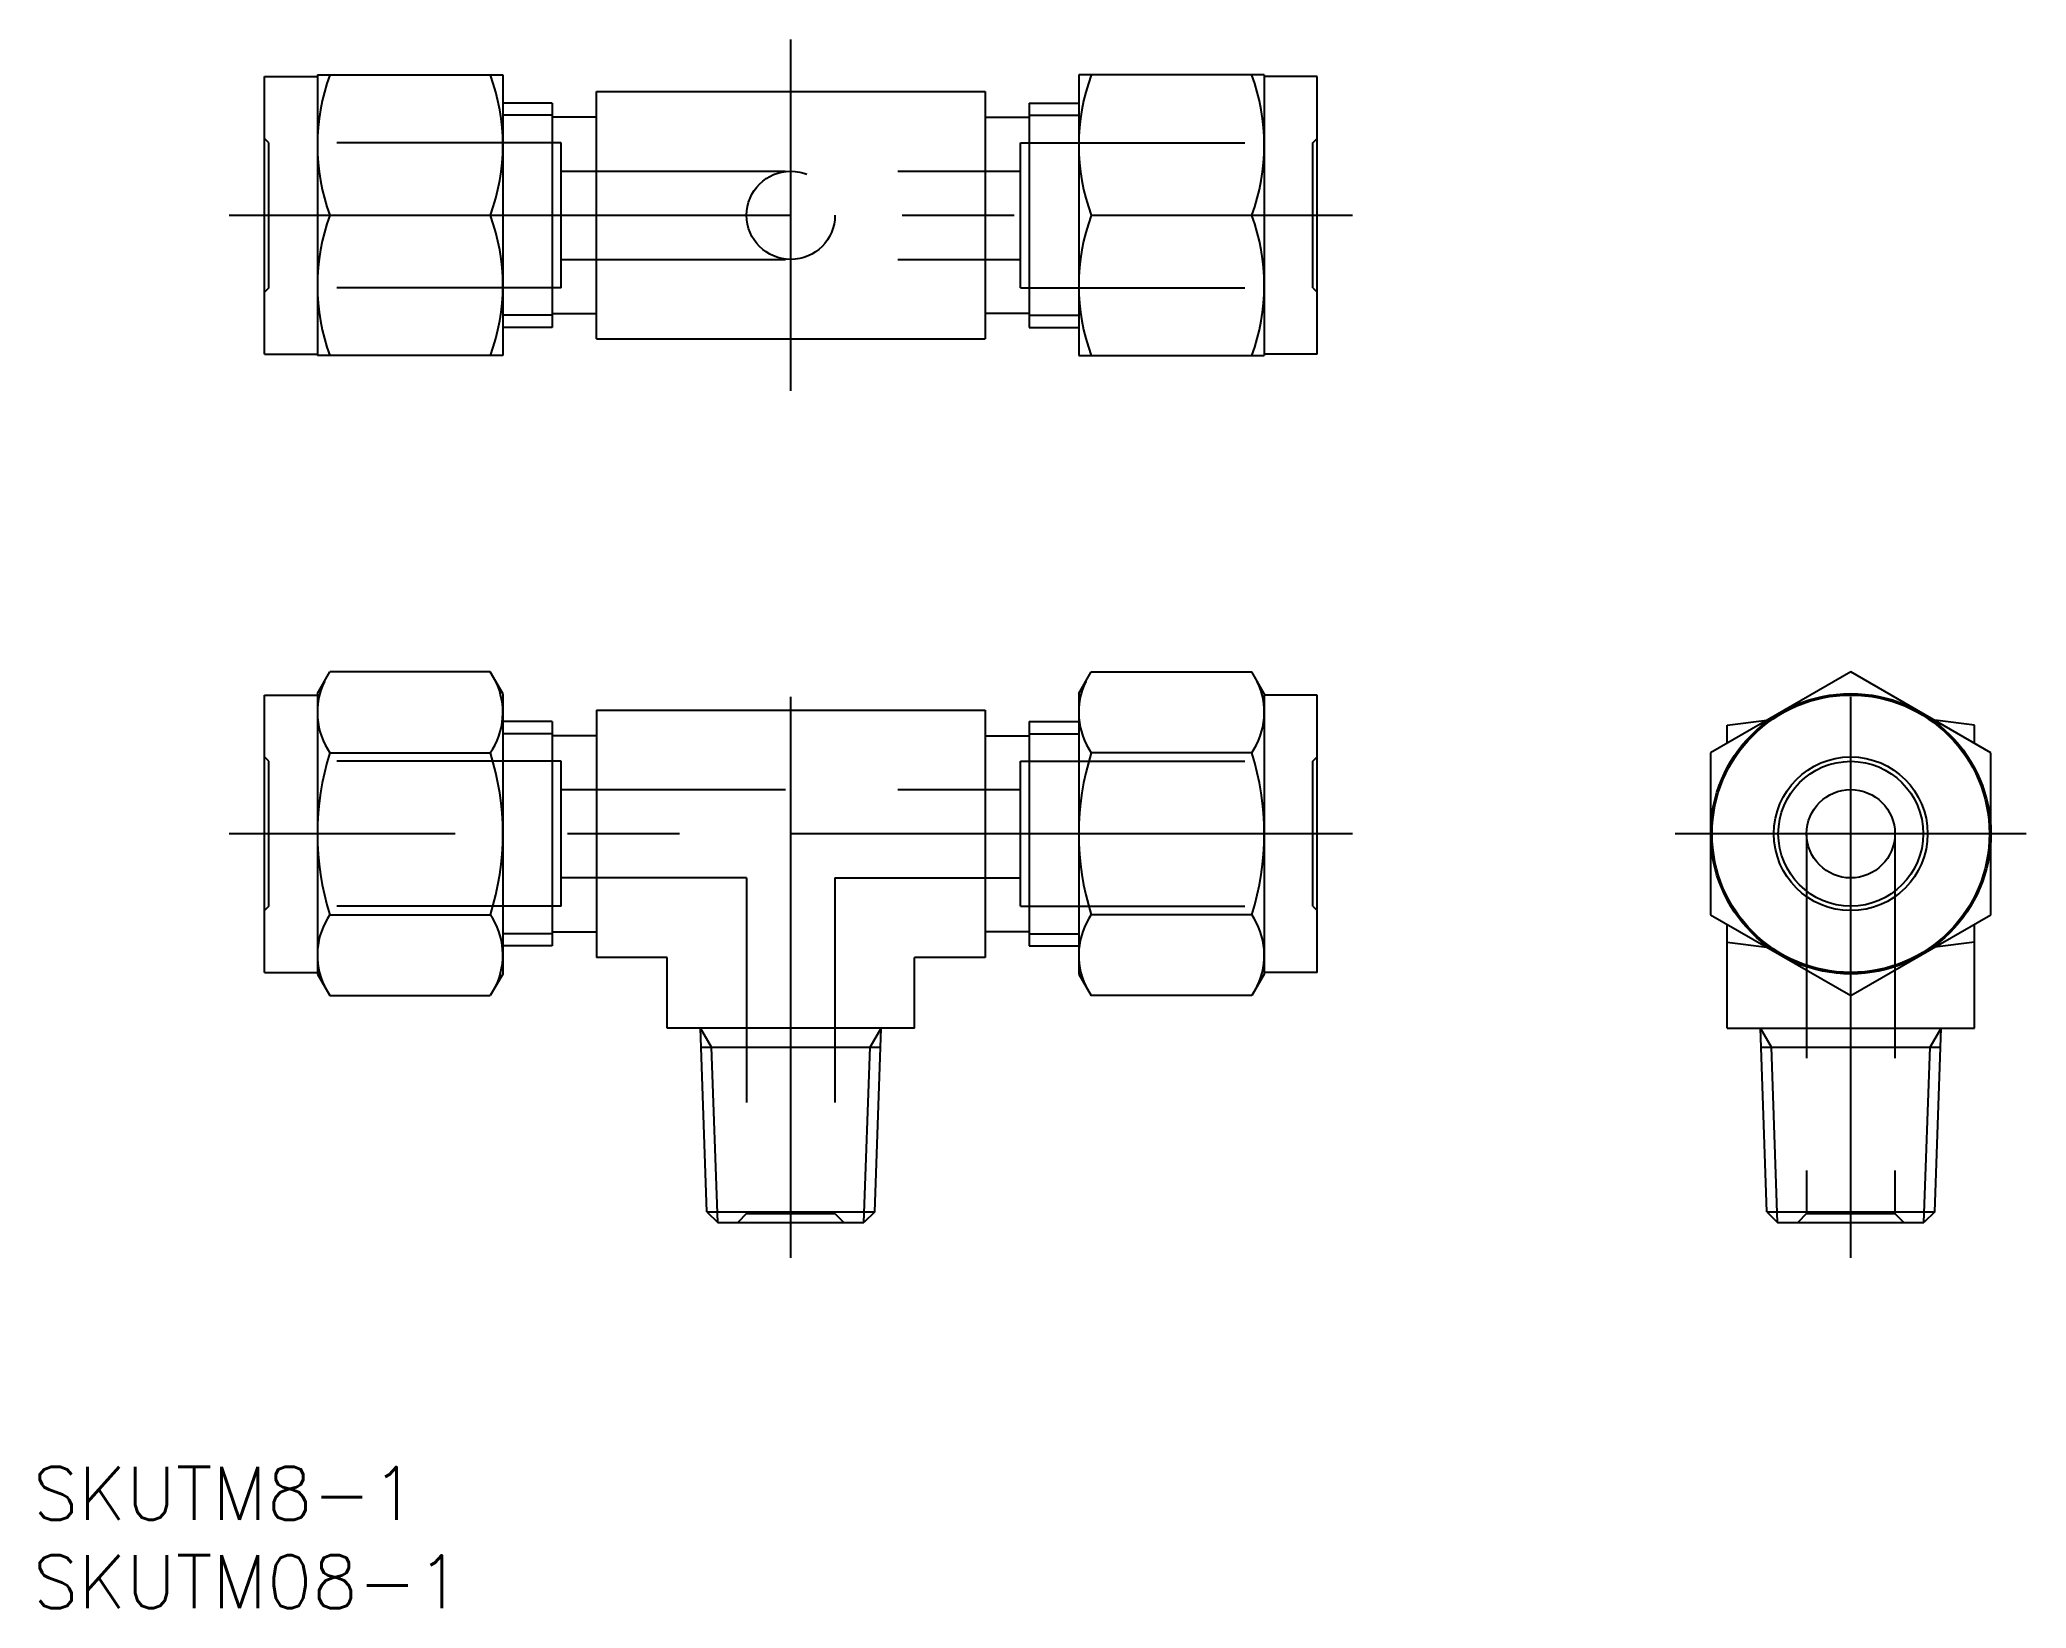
# Model space of a CAD drawing. Extents: x -43 to 70, y -44 to 45.
import ezdxf

# ---------------------------------------------------------------- set-up
doc = ezdxf.new("R2010")
doc.units = 0
doc.linetypes.add('CENTER', pattern=[50.8, 31.75, -6.35, 6.35, -6.35])
doc.linetypes.add('DASHED', pattern=[19.05, 12.7, -6.35])
doc.layers.get('0').update_dxf_attribs({"linetype": 'CONTINUOUS'})
doc.layers.add('CENTER', color=1, linetype='CONTINUOUS')
doc.styles.get("Standard").update_dxf_attribs({"font": 'txt.shx', "height": 3, "bigfont": 'bigfont.shx'})

msp = doc.modelspace()

# ---------------------------------------------------------------- linework, layer by layer
at = {"color": 7, "linetype": 'CONTINUOUS'}
for p, q in [((-29.8, 27.15), (-29.8, 42.85)), ((-29.8, 42.85), (-26.8, 42.85)), ((-26.8, 42.94), (-16.3, 42.94)), ((-26.8, 42.94), (-26.8, 27.06)), ((-16.3, 42.94), (-16.3, 27.06)), ((16.3, 42.94), (16.3, 27.06)), ((26.8, 42.94), (16.3, 42.94)), ((26.8, 42.94), (26.8, 27.06)), ((29.8, 42.85), (26.8, 42.85)), ((29.8, 27.15), (29.8, 42.85)), ((-11, 42), (11, 42)), ((-11, 28), (-11, 42)), ((11, 42), (11, 28)), ((-13.5, 41.35), (-16.3, 41.35)), ((-13.5, 41.35), (-13.5, 28.65)), ((-11, 40.55), (-13.5, 40.55)), ((11, 40.55), (13.5, 40.55)), ((13.5, 41.35), (13.5, 28.65)), ((13.5, 41.35), (16.3, 41.35)), ((-26.09, 35), (-17.01, 35)), ((17.01, 35), (26.09, 35)), ((-13.5, 29.45), (-11, 29.45)), ((13.5, 29.45), (11, 29.45)), ((-13.5, 28.65), (-16.3, 28.65)), ((13.5, 28.65), (16.3, 28.65)), ((-29.8, 27.15), (-26.8, 27.15)), ((-16.3, 27.06), (-26.8, 27.06)), ((-11, 28), (11, 28)), ((16.3, 27.06), (26.8, 27.06)), ((29.8, 27.15), (26.8, 27.15)), ((-26.8, 7.94), (-26.09, 9.16)), ((-17.01, 9.16), (-26.09, 9.16)), ((-16.3, 7.94), (-17.01, 9.16)), ((16.3, 7.94), (17.01, 9.16)), ((17.01, 9.16), (26.09, 9.16)), ((26.8, 7.94), (26.09, 9.16)), ((60, 9.16), (52.06, 4.58)), ((67.93, 4.58), (60, 9.16)), ((-26.8, 7.94), (-26.8, -7.94)), ((-16.3, 7.94), (-16.3, -7.94)), ((16.3, 7.94), (16.3, -7.94)), ((26.8, 7.94), (26.8, -7.94)), ((-29.8, -7.85), (-29.8, 7.85)), ((-29.8, 7.85), (-26.8, 7.85)), ((-11, 7), (-11, -7)), ((-11, 7), (11, 7)), ((11, 7), (11, -7)), ((29.8, 7.85), (26.8, 7.85)), ((29.8, -7.85), (29.8, 7.85)), ((-13.5, 6.35), (-16.3, 6.35)), ((-13.5, 6.35), (-13.5, -6.35)), ((13.5, 6.35), (13.5, -6.35)), ((13.5, 6.35), (16.3, 6.35)), ((53, 6.14), (55.24, 6.42)), ((53, 5.12), (53, 6.14)), ((67, 6.14), (64.76, 6.42)), ((67, 5.12), (67, 6.14)), ((-26.09, 4.58), (-17.01, 4.58)), ((-11, 5.55), (-13.5, 5.55)), ((11, 5.55), (13.5, 5.55)), ((26.09, 4.58), (17.01, 4.58)), ((52.06, 4.58), (52.06, -4.58)), ((67.93, -4.58), (67.93, 4.58)), ((-26.09, -4.58), (-17.01, -4.58)), ((-13.5, -5.55), (-11, -5.55)), ((13.5, -5.55), (11, -5.55)), ((26.09, -4.58), (17.01, -4.58)), ((52.06, -4.58), (60, -9.16)), ((53, -11), (53, -5.12)), ((60, -9.16), (67.93, -4.58)), ((67, -11), (67, -5.12)), ((-13.5, -6.35), (-16.3, -6.35)), ((13.5, -6.35), (16.3, -6.35)), ((53, -6.14), (55.24, -6.42)), ((67, -6.14), (64.76, -6.42)), ((-29.8, -7.85), (-26.8, -7.85)), ((-7, -7), (-11, -7)), ((-7, -11), (-7, -7)), ((11, -7), (7, -7)), ((7, -11), (7, -7)), ((29.8, -7.85), (26.8, -7.85)), ((-26.8, -7.94), (-26.09, -9.16)), ((-16.3, -7.94), (-17.01, -9.16)), ((16.3, -7.94), (17.01, -9.16)), ((26.8, -7.94), (26.09, -9.16)), ((-26.09, -9.16), (-17.01, -9.16)), ((26.09, -9.16), (17.01, -9.16)), ((7, -11), (-7, -11)), ((-4.75, -21.4), (-5.11, -11)), ((4.75, -21.4), (5.11, -11)), ((53, -11), (67, -11)), ((55.25, -21.4), (54.89, -11)), ((64.75, -21.4), (65.11, -11)), ((-5.07, -12.07), (5.07, -12.07)), ((54.93, -12.07), (65.07, -12.07)), ((-4.75, -21.4), (4.75, -21.4)), ((-4.75, -21.4), (-4.14, -22)), ((-4.14, -22), (4.14, -22)), ((4.75, -21.4), (4.14, -22)), ((55.25, -21.4), (64.75, -21.4)), ((55.25, -21.4), (55.86, -22)), ((55.86, -22), (64.14, -22)), ((64.75, -21.4), (64.14, -22))]:
    msp.add_line(p, q, dxfattribs=at)
at = {"color": 3, "linetype": 'CONTINUOUS'}
for p, q in [((-13.5, 40.66), (-16.3, 40.66)), ((13.5, 40.66), (16.3, 40.66)), ((-13.5, 29.34), (-16.3, 29.34)), ((13.5, 29.34), (16.3, 29.34)), ((-13.5, 5.66), (-16.3, 5.66)), ((13.5, 5.66), (16.3, 5.66)), ((-13.5, -5.66), (-16.3, -5.66)), ((13.5, -5.66), (16.3, -5.66)), ((-4.49, -12.07), (-5.11, -11)), ((4.49, -12.07), (5.11, -11)), ((55.51, -12.07), (54.89, -11)), ((64.49, -12.07), (65.11, -11)), ((-4.14, -22), (-4.49, -12.07)), ((4.14, -22), (4.49, -12.07)), ((55.86, -22), (55.51, -12.07)), ((64.14, -22), (64.49, -12.07))]:
    msp.add_line(p, q, dxfattribs=at)
at = {"color": 3, "linetype": 'DASHED'}
for p, q in [((-29.55, 39.1), (-29.8, 39.35)), ((-13, 39.1), (-29.55, 39.1)), ((-29.55, 30.9), (-29.55, 39.1)), ((-13, 30.9), (-13, 39.1)), ((13, 39.1), (29.55, 39.1)), ((13, 30.9), (13, 39.1)), ((29.55, 39.1), (29.8, 39.35)), ((29.55, 30.9), (29.55, 39.1)), ((-13, 37.5), (13, 37.5)), ((-13, 32.5), (13, 32.5)), ((-29.55, 30.9), (-29.8, 30.65)), ((-13, 30.9), (-29.55, 30.9)), ((13, 30.9), (29.55, 30.9)), ((29.55, 30.9), (29.8, 30.65)), ((-29.55, 4.1), (-29.8, 4.35)), ((-13, 4.1), (-29.55, 4.1)), ((-29.55, -4.1), (-29.55, 4.1)), ((-13, -4.1), (-13, 4.1)), ((13, 4.1), (29.55, 4.1)), ((13, -4.1), (13, 4.1)), ((29.55, 4.1), (29.8, 4.35)), ((29.55, -4.1), (29.55, 4.1)), ((-13, 2.5), (13, 2.5)), ((57.5, 0), (57.5, -21.5)), ((62.5, 0), (62.5, -21.5)), ((-2.5, -2.5), (-13, -2.5)), ((-2.5, -2.5), (-2.5, -21.5)), ((2.5, -2.5), (2.5, -21.5)), ((2.5, -2.5), (13, -2.5)), ((-29.55, -4.1), (-29.8, -4.35)), ((-13, -4.1), (-29.55, -4.1)), ((13, -4.1), (29.55, -4.1)), ((29.55, -4.1), (29.8, -4.35)), ((-2.5, -21.5), (-3, -22)), ((-2.5, -21.5), (2.5, -21.5)), ((2.5, -21.5), (3, -22)), ((57.5, -21.5), (57, -22)), ((57.5, -21.5), (62.5, -21.5)), ((62.5, -21.5), (63, -22))]:
    msp.add_line(p, q, dxfattribs=at)
msp.add_circle((0, 35), 2.5, dxfattribs=at)
at = {"color": 7, "linetype": 'CONTINUOUS'}
for radius in [7.93, 7.85, 4.35, 4.1, 2.5]:
    msp.add_circle((60, 0), radius, dxfattribs=at)
for centre, radius, start, end in [((-15.34, 38.97), 11.46, 159.7438, 200.2562), ((-27.76, 38.97), 11.46, 339.7438, 20.2562), ((27.76, 38.97), 11.46, 159.7438, 200.2562), ((15.34, 38.97), 11.46, 339.7438, 20.2562), ((-15.34, 31.03), 11.46, 159.7438, 200.2562), ((-27.76, 31.03), 11.46, 339.7438, 20.2562), ((27.76, 31.03), 11.46, 159.7438, 200.2562), ((15.34, 31.03), 11.46, 339.7438, 20.2562), ((-22.74, 6.87), 4.06, 154.3842, 214.3842), ((-20.36, 6.87), 4.06, 325.6158, 25.6158), ((20.36, 6.87), 4.06, 154.3842, 214.3842), ((22.74, 6.87), 4.06, 325.6158, 25.6158), ((-11.64, 0), 15.16, 162.412, 197.588), ((-31.46, 0), 15.16, 342.412, 17.588), ((31.46, 0), 15.16, 162.412, 197.588), ((11.64, 0), 15.16, 342.412, 17.588), ((-22.74, -6.87), 4.06, 145.6158, 205.6158), ((-20.36, -6.87), 4.06, 334.3842, 34.3842), ((20.36, -6.87), 4.06, 145.6158, 205.6158), ((22.74, -6.87), 4.06, 334.3842, 34.3842)]:
    msp.add_arc(centre, radius, start, end, dxfattribs=at)
at = {"layer": 'CENTER', "color": 1, "linetype": 'CENTER'}
for p, q in [((0, 25.06), (0, 44.94)), ((-31.8, 35), (31.8, 35)), ((0, -24), (0, 11.16)), ((60, -24), (60, 11.16)), ((31.8, 0), (-31.8, 0)), ((69.93, 0), (50.06, 0))]:
    msp.add_line(p, q, dxfattribs=at)

# ---------------------------------------------------------------- texts
at = {"color": 7, "linetype": 'CONTINUOUS'}
for s, p in [('SKUTM8-1', (-42.9, -38.83)), ('SKUTM08-1', (-42.9, -43.83))]:
    msp.add_text(s, height=3, dxfattribs=at).set_placement(p)

doc.saveas('drawing.dxf')
